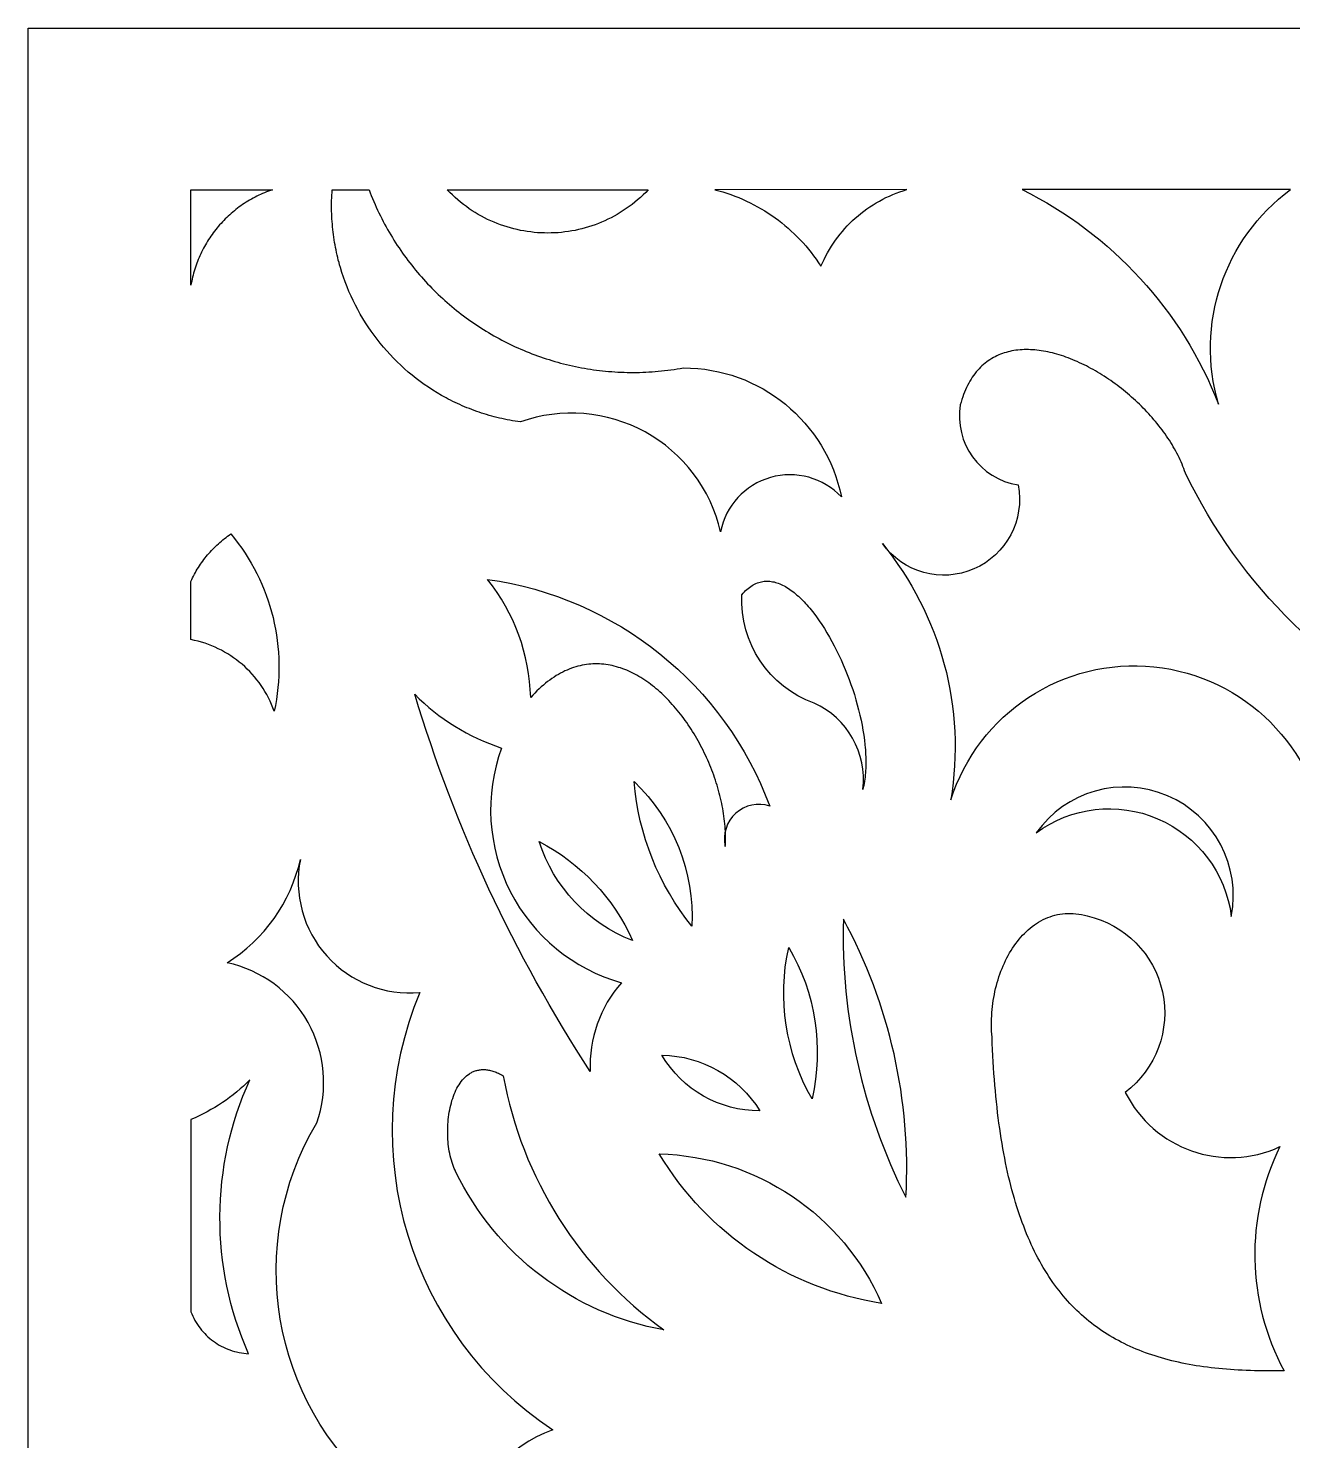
# Model space of a CAD drawing. Extents: x -750 to 750, y -1000 to 1000.
# Drawn here: x -750 to -436.4, y 649.9 to 1000 of the extents above; entities that cross this region are included whole.
import ezdxf

# ---------------------------------------------------------------- set-up
doc = ezdxf.new("R2010")
doc.units = 0
doc.layers.add('LAYER_1', color=18, linetype='CONTINUOUS')

msp = doc.modelspace()

# ---------------------------------------------------------------- linework, layer by layer
at = {"layer": 'LAYER_1'}
msp.add_lwpolyline([(-750, -1000), (-750, 1000), (0, 1000), (750, 1000), (750, -1000)], dxfattribs=at)
for points in [[(-709.65, 959.98), (-689.44, 959.98), (-689.94, 959.81), (-690.43, 959.63), (-690.92, 959.44), (-691.4, 959.24), (-691.88, 959.04), (-692.36, 958.82), (-692.83, 958.6), (-693.3, 958.38), (-693.76, 958.14), (-694.21, 957.9), (-694.66, 957.65), (-695.11, 957.39), (-695.55, 957.13), (-695.98, 956.86), (-696.42, 956.58), (-696.84, 956.29), (-697.26, 956), (-697.67, 955.7), (-698.08, 955.4), (-698.48, 955.09), (-698.88, 954.77), (-699.27, 954.45), (-699.66, 954.12), (-700.04, 953.78), (-700.41, 953.44), (-700.78, 953.09), (-701.14, 952.73), (-701.5, 952.37), (-701.85, 952.01), (-702.19, 951.64), (-702.53, 951.26), (-702.86, 950.88), (-703.18, 950.49), (-703.5, 950.1), (-703.81, 949.7), (-704.11, 949.29), (-704.41, 948.88), (-704.7, 948.47), (-704.98, 948.05), (-705.26, 947.63), (-705.53, 947.2), (-705.79, 946.77), (-706.05, 946.33), (-706.3, 945.89), (-706.54, 945.45), (-706.77, 945), (-707, 944.54), (-707.22, 944.09), (-707.43, 943.62), (-707.63, 943.16), (-707.83, 942.69), (-708.02, 942.22), (-708.2, 941.74), (-708.37, 941.26), (-708.54, 940.78), (-708.69, 940.29), (-708.84, 939.8), (-708.98, 939.31), (-709.11, 938.81), (-709.24, 938.31), (-709.35, 937.81), (-709.46, 937.3), (-709.56, 936.8), (-709.65, 936.29)], [(-646.09, 959.98), (-596.23, 959.98), (-596.87, 959.32), (-597.52, 958.68), (-598.19, 958.06), (-598.87, 957.47), (-599.55, 956.89), (-600.26, 956.33), (-600.97, 955.8), (-601.69, 955.29), (-602.42, 954.79), (-603.17, 954.32), (-603.92, 953.87), (-604.68, 953.44), (-605.45, 953.03), (-606.23, 952.64), (-607.01, 952.28), (-607.81, 951.93), (-608.61, 951.61), (-609.41, 951.3), (-610.22, 951.02), (-611.04, 950.76), (-611.87, 950.51), (-612.69, 950.29), (-613.53, 950.09), (-614.36, 949.91), (-615.2, 949.76), (-616.04, 949.62), (-616.89, 949.5), (-617.74, 949.41), (-618.59, 949.33), (-619.44, 949.28), (-620.29, 949.25), (-621.14, 949.24), (-621.99, 949.25), (-622.84, 949.28), (-623.69, 949.33), (-624.54, 949.4), (-625.39, 949.5), (-626.24, 949.61), (-627.08, 949.75), (-627.92, 949.9), (-628.76, 950.08), (-629.59, 950.28), (-630.42, 950.5), (-631.24, 950.74), (-632.06, 951), (-632.88, 951.29), (-633.68, 951.59), (-634.49, 951.92), (-635.28, 952.26), (-636.07, 952.63), (-636.85, 953.02), (-637.62, 953.43), (-638.38, 953.86), (-639.14, 954.31), (-639.88, 954.78), (-640.62, 955.27), (-641.34, 955.79), (-642.06, 956.32), (-642.76, 956.88), (-643.45, 957.46), (-644.13, 958.06), (-644.8, 958.68), (-645.45, 959.32)], [(-532.08, 960), (-579.74, 959.98), (-578.73, 959.71), (-577.72, 959.42), (-576.73, 959.1), (-575.74, 958.76), (-574.76, 958.4), (-573.8, 958.01), (-572.84, 957.61), (-571.9, 957.18), (-570.97, 956.73), (-570.04, 956.26), (-569.13, 955.77), (-568.24, 955.25), (-567.35, 954.72), (-566.48, 954.17), (-565.62, 953.59), (-564.78, 953), (-563.95, 952.39), (-563.13, 951.75), (-562.33, 951.1), (-561.55, 950.43), (-560.78, 949.74), (-560.02, 949.04), (-559.29, 948.31), (-558.56, 947.57), (-557.86, 946.81), (-557.17, 946.03), (-556.5, 945.24), (-555.85, 944.42), (-555.22, 943.6), (-554.6, 942.75), (-554, 941.89), (-553.43, 941.02), (-553.05, 941.87), (-552.65, 942.72), (-552.23, 943.55), (-551.78, 944.37), (-551.32, 945.17), (-550.83, 945.96), (-550.32, 946.73), (-549.8, 947.48), (-549.25, 948.22), (-548.68, 948.95), (-548.09, 949.66), (-547.49, 950.35), (-546.87, 951.02), (-546.22, 951.67), (-545.57, 952.31), (-544.89, 952.93), (-544.2, 953.53), (-543.49, 954.11), (-542.76, 954.67), (-542.02, 955.21), (-541.27, 955.73), (-540.5, 956.23), (-539.71, 956.71), (-538.92, 957.16), (-538.1, 957.6), (-537.28, 958.01), (-536.44, 958.4), (-535.59, 958.77), (-534.73, 959.11), (-533.86, 959.43), (-532.98, 959.73)]]:
    msp.add_lwpolyline(points, close=True, dxfattribs=at)
for points in [[(-674.61, 959.98), (-665.49, 959.98), (-665.21, 959.24), (-664.92, 958.51), (-664.62, 957.78), (-664.32, 957.06), (-664, 956.34), (-663.68, 955.63), (-663.36, 954.92), (-663.02, 954.22), (-662.68, 953.52), (-662.33, 952.83), (-661.98, 952.14), (-661.62, 951.46), (-661.25, 950.78), (-660.87, 950.11), (-660.49, 949.44), (-660.1, 948.78), (-659.7, 948.12), (-659.3, 947.47), (-658.89, 946.82), (-658.47, 946.18), (-658.05, 945.54), (-657.62, 944.91), (-657.18, 944.29), (-656.74, 943.67), (-656.29, 943.06), (-655.84, 942.45), (-655.38, 941.85), (-654.91, 941.25), (-654.44, 940.66), (-653.96, 940.07), (-653.47, 939.49), (-652.98, 938.92), (-652.48, 938.35), (-651.98, 937.79), (-651.47, 937.23), (-650.96, 936.68), (-650.44, 936.14), (-649.92, 935.6), (-649.39, 935.06), (-648.85, 934.54), (-648.31, 934.02), (-647.77, 933.5), (-647.21, 932.99), (-646.66, 932.49), (-646.1, 932), (-645.53, 931.51), (-644.96, 931.02), (-644.38, 930.55), (-643.8, 930.07), (-643.22, 929.61), (-642.62, 929.15), (-642.03, 928.7), (-641.43, 928.26), (-640.82, 927.82), (-640.22, 927.38), (-639.6, 926.96), (-638.98, 926.54), (-638.36, 926.13), (-637.74, 925.72), (-637.1, 925.32), (-636.47, 924.93), (-635.83, 924.55), (-635.19, 924.17), (-634.54, 923.8), (-633.89, 923.43), (-633.23, 923.07), (-632.58, 922.72), (-631.91, 922.38), (-631.25, 922.04), (-630.58, 921.71), (-629.9, 921.39), (-629.23, 921.07), (-628.55, 920.77), (-627.86, 920.47), (-627.18, 920.17), (-626.49, 919.88), (-625.79, 919.61), (-625.1, 919.33), (-624.4, 919.07), (-623.69, 918.81), (-622.99, 918.56), (-622.28, 918.32), (-621.57, 918.08), (-620.85, 917.86), (-620.13, 917.64), (-619.41, 917.42), (-618.69, 917.22), (-617.97, 917.02), (-617.24, 916.83), (-616.51, 916.65), (-615.78, 916.48), (-615.04, 916.31), (-614.3, 916.15), (-613.56, 916), (-612.82, 915.86), (-612.08, 915.73), (-611.33, 915.6), (-610.59, 915.48), (-609.84, 915.37), (-609.08, 915.27), (-608.33, 915.18), (-607.58, 915.09), (-606.82, 915.01), (-606.06, 914.94), (-605.3, 914.88), (-604.54, 914.83), (-603.77, 914.78), (-603.01, 914.75), (-602.24, 914.72), (-601.48, 914.7), (-600.71, 914.69), (-599.94, 914.69), (-599.17, 914.69), (-598.39, 914.71), (-597.62, 914.73), (-596.85, 914.76), (-596.07, 914.8), (-595.3, 914.85), (-594.52, 914.91), (-593.74, 914.97), (-592.97, 915.05), (-592.19, 915.13), (-591.41, 915.22), (-590.63, 915.33), (-589.85, 915.44), (-589.07, 915.56), (-588.29, 915.69), (-587.51, 915.82, -0.355788), (-548.32, 883.82, 0.60947), (-578.3, 875.21, 0.447789), (-627.93, 902.43), (-628.59, 902.53), (-629.25, 902.63), (-629.91, 902.73), (-630.57, 902.85), (-631.22, 902.97), (-631.87, 903.11), (-632.51, 903.24), (-633.15, 903.39), (-633.79, 903.54), (-634.43, 903.7), (-635.06, 903.87), (-635.69, 904.05), (-636.32, 904.23), (-636.94, 904.42), (-637.56, 904.62), (-638.17, 904.82), (-638.78, 905.03), (-639.39, 905.25), (-640, 905.48), (-640.6, 905.71), (-641.19, 905.95), (-641.79, 906.2), (-642.38, 906.45), (-642.96, 906.71), (-643.54, 906.97), (-644.12, 907.25), (-644.69, 907.52), (-645.26, 907.81), (-645.83, 908.1), (-646.39, 908.4), (-647.5, 909.01), (-648.59, 909.65), (-649.67, 910.32), (-650.73, 911.01), (-651.77, 911.72), (-652.79, 912.45), (-653.79, 913.21), (-654.78, 913.99), (-655.74, 914.79), (-656.69, 915.61), (-657.61, 916.46), (-658.52, 917.32), (-659.4, 918.21), (-660.26, 919.11), (-661.1, 920.04), (-661.92, 920.98), (-662.72, 921.94), (-663.5, 922.92), (-664.25, 923.92), (-664.98, 924.93), (-665.69, 925.96), (-666.37, 927.01), (-667.03, 928.07), (-667.66, 929.15), (-668.27, 930.25), (-668.86, 931.36), (-669.42, 932.48), (-669.95, 933.62), (-670.46, 934.77), (-670.94, 935.93), (-671.39, 937.11), (-671.82, 938.3), (-672.22, 939.5), (-672.59, 940.71), (-672.77, 941.32), (-672.93, 941.94), (-673.1, 942.55), (-673.25, 943.17), (-673.4, 943.79), (-673.54, 944.41), (-673.67, 945.04), (-673.79, 945.67), (-673.91, 946.3), (-674.02, 946.93), (-674.12, 947.57), (-674.22, 948.2), (-674.31, 948.84), (-674.39, 949.48), (-674.46, 950.13), (-674.53, 950.77), (-674.58, 951.42), (-674.63, 952.07), (-674.68, 952.72), (-674.71, 953.37), (-674.74, 954.02), (-674.75, 954.68), (-674.77, 955.34), (-674.77, 956), (-674.76, 956.66), (-674.75, 957.32), (-674.73, 957.98), (-674.7, 958.65), (-674.66, 959.31)], [(-503.52, 960, -0.186416), (-454.82, 906.86, -0.314409), (-436.98, 960)], [(-709.65, 848.47), (-709.65, 862.9), (-709.45, 863.35), (-709.23, 863.78), (-709.02, 864.22), (-708.79, 864.65), (-708.56, 865.07), (-708.32, 865.49), (-708.07, 865.91), (-707.81, 866.32), (-707.55, 866.73), (-707.28, 867.13), (-707.01, 867.53), (-706.73, 867.92), (-706.44, 868.31), (-706.14, 868.7), (-705.84, 869.07), (-705.53, 869.45), (-705.22, 869.82), (-704.89, 870.18), (-704.57, 870.54), (-704.23, 870.89), (-703.89, 871.23), (-703.54, 871.57), (-703.19, 871.91), (-702.83, 872.24), (-702.47, 872.56), (-702.1, 872.88), (-701.72, 873.19), (-701.34, 873.49), (-700.95, 873.79), (-700.55, 874.08), (-700.15, 874.37), (-699.75, 874.65, -0.230665), (-688.98, 830.71), (-689.14, 831.13), (-689.3, 831.56), (-689.65, 832.4), (-690.02, 833.22), (-690.42, 834.03), (-690.84, 834.82), (-691.29, 835.6), (-691.76, 836.36), (-692.25, 837.1), (-692.77, 837.82), (-693.31, 838.53), (-693.87, 839.21), (-694.45, 839.88), (-695.05, 840.53), (-695.67, 841.15), (-696.31, 841.76), (-696.97, 842.34), (-697.65, 842.91), (-698.35, 843.45), (-699.06, 843.97), (-699.79, 844.46), (-700.53, 844.94), (-701.3, 845.39), (-702.07, 845.81), (-702.86, 846.21), (-703.67, 846.59), (-704.49, 846.93), (-705.32, 847.26), (-706.16, 847.55), (-707.02, 847.82), (-707.88, 848.07), (-708.76, 848.28)], [(-636.07, 863.38, -0.275635), (-566.11, 807.21, 0.583378), (-577.14, 797.21), (-577.11, 797.82), (-577.09, 798.43), (-577.08, 799.05), (-577.09, 799.67), (-577.1, 800.29), (-577.12, 800.91), (-577.16, 801.54), (-577.2, 802.16), (-577.25, 802.79), (-577.31, 803.43), (-577.39, 804.06), (-577.47, 804.7), (-577.56, 805.33), (-577.66, 805.97), (-577.77, 806.61), (-577.89, 807.25), (-578.02, 807.88), (-578.15, 808.52), (-578.3, 809.16), (-578.46, 809.8), (-578.62, 810.44), (-578.79, 811.08), (-578.97, 811.72), (-579.16, 812.35), (-579.36, 812.99), (-579.56, 813.62), (-579.78, 814.25), (-580, 814.88), (-580.23, 815.51), (-580.46, 816.14), (-580.71, 816.76), (-580.96, 817.38), (-581.22, 818), (-581.49, 818.62), (-581.76, 819.23), (-582.04, 819.84), (-582.33, 820.44), (-582.63, 821.04), (-582.93, 821.64), (-583.24, 822.23), (-583.56, 822.82), (-583.88, 823.4), (-584.21, 823.98), (-584.55, 824.56), (-584.89, 825.13), (-585.24, 825.69), (-585.59, 826.25), (-585.95, 826.8), (-586.32, 827.34), (-586.69, 827.88), (-587.06, 828.41), (-587.45, 828.94), (-587.84, 829.46), (-588.23, 829.97), (-588.63, 830.48), (-589.03, 830.97), (-589.44, 831.46), (-589.86, 831.95), (-590.28, 832.42), (-590.7, 832.89), (-591.13, 833.34), (-591.57, 833.79), (-592, 834.23), (-592.45, 834.66), (-592.89, 835.08), (-593.34, 835.49), (-593.8, 835.9), (-594.26, 836.29), (-594.72, 836.67), (-595.19, 837.04), (-595.66, 837.4), (-596.13, 837.75), (-596.61, 838.09), (-597.09, 838.42), (-597.58, 838.74), (-598.06, 839.05), (-598.55, 839.34), (-599.05, 839.62), (-599.55, 839.89), (-600.04, 840.15), (-600.55, 840.39), (-601.05, 840.63), (-601.56, 840.85), (-602.07, 841.05), (-602.58, 841.25), (-603.1, 841.43), (-603.61, 841.59), (-604.13, 841.74), (-604.65, 841.88), (-605.17, 842.01), (-605.7, 842.11), (-606.22, 842.21), (-606.75, 842.29), (-607.28, 842.35), (-607.81, 842.4), (-608.34, 842.43), (-608.87, 842.45), (-609.4, 842.45), (-609.94, 842.44), (-610.47, 842.41), (-611.01, 842.36), (-611.55, 842.3), (-612.08, 842.22), (-612.62, 842.12), (-613.16, 842), (-613.7, 841.87), (-614.23, 841.72), (-614.77, 841.55), (-615.31, 841.36), (-615.85, 841.16), (-616.38, 840.93), (-616.92, 840.69), (-617.46, 840.43), (-618, 840.15), (-618.53, 839.85), (-619.07, 839.53), (-619.6, 839.19), (-620.13, 838.83), (-620.66, 838.45), (-621.2, 838.05), (-621.72, 837.63), (-622.25, 837.19), (-622.78, 836.72), (-623.3, 836.24), (-623.83, 835.73), (-624.35, 835.21), (-624.87, 834.66), (-625.39, 834.09, 0.162473)], [(-573, 859.59), (-572.7, 859.95), (-572.4, 860.29), (-572.09, 860.6), (-571.78, 860.9), (-571.46, 861.17), (-571.15, 861.42), (-570.82, 861.66), (-570.5, 861.87), (-570.18, 862.06), (-569.85, 862.24), (-569.52, 862.39), (-569.18, 862.53), (-568.85, 862.64), (-568.51, 862.74), (-568.17, 862.82), (-567.83, 862.88), (-567.49, 862.93), (-567.14, 862.95), (-566.8, 862.96), (-566.45, 862.95), (-566.1, 862.93), (-565.75, 862.88), (-565.4, 862.82), (-565.05, 862.75), (-564.69, 862.66), (-564.34, 862.55), (-563.98, 862.43), (-563.63, 862.29), (-563.27, 862.14), (-562.92, 861.97), (-562.56, 861.78), (-562.2, 861.59), (-561.84, 861.38), (-561.49, 861.15), (-561.13, 860.91), (-560.77, 860.66), (-560.42, 860.39), (-560.06, 860.12), (-559.7, 859.83), (-559.35, 859.52), (-559, 859.21), (-558.64, 858.88), (-558.29, 858.54), (-557.94, 858.19), (-557.59, 857.82), (-557.24, 857.45), (-556.89, 857.06), (-556.55, 856.67), (-556.2, 856.26), (-555.86, 855.85), (-555.18, 854.99), (-554.51, 854.09), (-553.84, 853.15), (-553.19, 852.18), (-552.55, 851.18), (-551.92, 850.15), (-551.3, 849.09), (-550.69, 848), (-550.1, 846.89), (-549.52, 845.75), (-548.96, 844.6), (-548.41, 843.42), (-547.89, 842.23), (-547.38, 841.02), (-546.89, 839.8), (-546.42, 838.57), (-545.97, 837.33), (-545.54, 836.08), (-545.13, 834.82), (-544.75, 833.56), (-544.39, 832.3), (-544.06, 831.04), (-543.75, 829.77), (-543.47, 828.52), (-543.21, 827.26), (-542.99, 826.02), (-542.79, 824.78), (-542.63, 823.56), (-542.49, 822.35), (-542.43, 821.75), (-542.39, 821.15), (-542.35, 820.56), (-542.32, 819.97), (-542.29, 819.38), (-542.28, 818.81), (-542.27, 818.23), (-542.27, 817.66), (-542.29, 817.1), (-542.31, 816.54), (-542.34, 815.99), (-542.37, 815.45), (-542.42, 814.91), (-542.48, 814.38), (-542.54, 813.85), (-542.62, 813.34), (-542.71, 812.83), (-542.8, 812.32), (-542.91, 811.83), (-543.02, 811.34, 0.327481), (-555.08, 832.71, -0.331361)], [(-654.16, 834.93, 0.118463), (-632.63, 821.58, 0.435918), (-602.9, 763.42, 0.192821), (-610.65, 741.45, -0.071182)], [(-599.74, 813.26, -0.217507), (-585.4, 777.42, -0.150519)], [(-451.64, 779.87, 0.808443), (-500.03, 800.55, -0.573012)], [(-623.3, 798.42, -0.170261), (-600.14, 773.88, -0.227015)], [(-662.98, 637.13, -0.366886), (-678.46, 728.67, 0.452079), (-700.68, 768.38, 0.199724), (-682.5, 793.96, 0.501268), (-652.88, 760.98, 0.359862), (-619.9, 652.61, 0.269044), (-641.44, 627.03, 0.373098)], [(-532.34, 710.23, 0.1395), (-547.85, 779.16, 0.124331)], [(-510.98, 749.9), (-511.04, 750.66), (-511.08, 751.42), (-511.11, 752.18), (-511.13, 752.95), (-511.12, 753.71), (-511.1, 754.48), (-511.07, 755.24), (-511.02, 756.01), (-510.95, 756.77), (-510.87, 757.53), (-510.78, 758.29), (-510.67, 759.04), (-510.54, 759.79), (-510.4, 760.53), (-510.25, 761.27), (-510.08, 762.01), (-509.89, 762.74), (-509.7, 763.46), (-509.48, 764.17), (-509.26, 764.88), (-509.02, 765.58), (-508.76, 766.27), (-508.5, 766.95), (-508.21, 767.62), (-507.92, 768.28), (-507.61, 768.93), (-507.29, 769.57), (-506.96, 770.19), (-506.61, 770.81), (-506.25, 771.41), (-505.88, 771.99), (-505.5, 772.57), (-505.1, 773.12), (-504.69, 773.66), (-504.27, 774.19), (-503.84, 774.7), (-503.39, 775.19), (-502.93, 775.66), (-502.47, 776.12), (-501.99, 776.56), (-501.49, 776.97), (-500.99, 777.37), (-500.48, 777.75), (-499.95, 778.11), (-499.42, 778.44), (-498.87, 778.76), (-498.32, 779.05), (-497.75, 779.31), (-497.17, 779.56), (-496.58, 779.78), (-495.99, 779.97), (-495.38, 780.14), (-494.76, 780.29), (-494.13, 780.4), (-493.5, 780.49), (-492.85, 780.56), (-492.2, 780.59), (-491.53, 780.6), (-490.86, 780.58), (-490.18, 780.52), (-489.48, 780.44), (-488.78, 780.33), (-488.08, 780.18), (-487.36, 780, -0.636508), (-477.93, 736.25, 0.406139), (-439.57, 722.79, 0.243349), (-438.56, 667.26), (-440.7, 667.22), (-442.8, 667.21), (-444.87, 667.23), (-445.9, 667.25), (-446.92, 667.28), (-447.93, 667.32), (-448.93, 667.36), (-449.92, 667.41), (-450.9, 667.47), (-451.88, 667.53), (-452.85, 667.61), (-453.81, 667.69), (-454.76, 667.78), (-455.71, 667.88), (-456.65, 667.99), (-457.58, 668.1), (-458.5, 668.23), (-459.41, 668.36), (-460.32, 668.5), (-461.21, 668.65), (-462.1, 668.81), (-462.98, 668.98), (-463.86, 669.15), (-464.72, 669.34), (-465.58, 669.54), (-466.43, 669.74), (-467.27, 669.95), (-468.1, 670.18), (-468.93, 670.41), (-469.75, 670.65), (-470.55, 670.9), (-471.36, 671.16), (-472.15, 671.43), (-472.93, 671.71), (-473.71, 672), (-474.48, 672.31), (-475.24, 672.62), (-476, 672.94), (-476.74, 673.27), (-477.48, 673.61), (-478.21, 673.96), (-478.93, 674.33), (-479.64, 674.7), (-480.35, 675.09), (-481.05, 675.48), (-481.74, 675.89), (-482.42, 676.31), (-483.09, 676.74), (-483.76, 677.17), (-484.41, 677.63), (-485.06, 678.09), (-485.71, 678.56), (-486.34, 679.05), (-486.97, 679.55), (-487.58, 680.05), (-488.19, 680.57), (-488.79, 681.11), (-489.39, 681.65), (-489.97, 682.21), (-490.55, 682.78), (-491.12, 683.36), (-491.68, 683.95), (-492.24, 684.56), (-492.78, 685.18), (-493.32, 685.81), (-493.85, 686.45), (-494.37, 687.11), (-494.89, 687.77), (-495.39, 688.46), (-495.89, 689.15), (-496.38, 689.86), (-496.86, 690.58), (-497.34, 691.31), (-497.8, 692.06), (-498.26, 692.82), (-498.71, 693.6), (-499.15, 694.39), (-499.59, 695.19), (-500.01, 696), (-500.43, 696.83), (-500.84, 697.68), (-501.24, 698.54), (-501.64, 699.41), (-502.02, 700.29), (-502.4, 701.19), (-502.77, 702.11), (-503.13, 703.04), (-503.49, 703.98), (-503.83, 704.94), (-504.17, 705.91), (-504.5, 706.9), (-504.82, 707.9), (-505.14, 708.92), (-505.44, 709.95), (-505.74, 711), (-506.03, 712.06), (-506.31, 713.14), (-506.59, 714.23), (-506.86, 715.34), (-507.11, 716.47), (-507.36, 717.61), (-507.61, 718.76), (-507.84, 719.94), (-508.07, 721.12), (-508.29, 722.33), (-508.5, 723.55), (-508.7, 724.78), (-508.89, 726.04), (-509.08, 727.31), (-509.26, 728.59), (-509.43, 729.89), (-509.59, 731.21), (-509.74, 732.55), (-509.89, 733.9), (-510.03, 735.27), (-510.16, 736.65), (-510.28, 738.05), (-510.4, 739.47), (-510.5, 740.91), (-510.6, 742.37), (-510.69, 743.84), (-510.78, 745.33), (-510.85, 746.83), (-510.92, 748.36)], [(-555.62, 734.68, -0.187781), (-561.41, 772.18, -0.192322)], [(-592.85, 745.44, -0.257361), (-568.58, 731.65, -0.264789)], [(-709.65, 681.88), (-709.43, 681.32), (-709.19, 680.78), (-708.93, 680.25), (-708.65, 679.73), (-708.36, 679.23), (-708.05, 678.73), (-707.72, 678.25), (-707.37, 677.78), (-707.01, 677.33), (-706.63, 676.89), (-706.24, 676.46), (-705.84, 676.05), (-705.42, 675.66), (-704.98, 675.27), (-704.54, 674.91), (-704.08, 674.56), (-703.6, 674.23), (-703.12, 673.91), (-702.63, 673.62), (-702.12, 673.33), (-701.6, 673.07), (-701.08, 672.83), (-700.54, 672.6), (-700, 672.4), (-699.44, 672.21), (-698.88, 672.04), (-698.31, 671.89), (-697.73, 671.77), (-697.15, 671.66), (-696.56, 671.57), (-695.96, 671.51), (-695.36, 671.47, -0.214172), (-695.02, 739.36), (-695.81, 738.58), (-696.62, 737.82), (-697.45, 737.08), (-698.3, 736.37), (-699.17, 735.67), (-700.05, 735), (-700.94, 734.34), (-701.85, 733.71), (-702.78, 733.1), (-703.72, 732.52), (-704.68, 731.96), (-705.64, 731.42), (-706.63, 730.9), (-707.62, 730.41), (-708.63, 729.94), (-709.65, 729.5)], [(-643.93, 716.5), (-644.15, 716.95), (-644.35, 717.41), (-644.55, 717.89), (-644.73, 718.39), (-644.9, 718.9), (-645.06, 719.42), (-645.21, 719.96), (-645.34, 720.51), (-645.46, 721.07), (-645.57, 721.64), (-645.67, 722.22), (-645.75, 722.81), (-645.82, 723.4), (-645.88, 724), (-645.92, 724.6), (-645.96, 725.21), (-645.98, 725.83), (-645.98, 726.44), (-645.98, 727.06), (-645.96, 727.67), (-645.93, 728.29), (-645.89, 728.9), (-645.83, 729.51), (-645.76, 730.12), (-645.68, 730.72), (-645.58, 731.32), (-645.48, 731.91), (-645.35, 732.5), (-645.22, 733.07), (-645.07, 733.64), (-644.91, 734.19), (-644.74, 734.73), (-644.56, 735.27), (-644.36, 735.78), (-644.15, 736.29), (-643.92, 736.78), (-643.68, 737.25), (-643.43, 737.71), (-643.17, 738.14), (-642.89, 738.56), (-642.6, 738.96), (-642.29, 739.34), (-641.98, 739.69), (-641.65, 740.02), (-641.3, 740.33), (-640.94, 740.62), (-640.57, 740.87), (-640.38, 740.99), (-640.19, 741.1), (-639.99, 741.21), (-639.79, 741.31), (-639.59, 741.4), (-639.38, 741.48), (-639.17, 741.56), (-638.95, 741.63), (-638.74, 741.69), (-638.52, 741.74), (-638.29, 741.78), (-638.07, 741.82), (-637.83, 741.85), (-637.6, 741.87), (-637.36, 741.88), (-637.12, 741.89), (-636.88, 741.88), (-636.63, 741.87), (-636.38, 741.84), (-636.12, 741.81), (-635.86, 741.77), (-635.6, 741.72), (-635.34, 741.66), (-635.07, 741.59), (-634.8, 741.52), (-634.52, 741.43), (-634.24, 741.33), (-633.96, 741.22), (-633.68, 741.1), (-633.39, 740.98), (-633.1, 740.84), (-632.8, 740.69), (-632.5, 740.53), (-632.2, 740.36, 0.194104), (-592.35, 677.35, -0.239314)], [(-593.51, 721, -0.290664), (-538.37, 683.95, -0.221733)]]:
    msp.add_lwpolyline(points, format="xyb", close=True, dxfattribs=at)
msp.add_lwpolyline([(-398.58, 826.35, -0.173454), (-463.03, 889.76), (-463.22, 890.31), (-463.42, 890.86), (-463.63, 891.41), (-463.85, 891.95), (-464.09, 892.5), (-464.33, 893.04), (-464.59, 893.58), (-464.86, 894.12), (-465.13, 894.66), (-465.42, 895.2), (-465.72, 895.74), (-466.02, 896.27), (-466.34, 896.81), (-466.67, 897.34), (-467, 897.86), (-467.35, 898.39), (-467.7, 898.91), (-468.07, 899.43), (-468.44, 899.95), (-468.82, 900.46), (-469.2, 900.98), (-469.6, 901.48), (-470, 901.99), (-470.41, 902.49), (-470.83, 902.98), (-471.26, 903.48), (-471.69, 903.96), (-472.13, 904.45), (-472.57, 904.93), (-473.03, 905.4), (-473.49, 905.87), (-473.95, 906.34), (-474.42, 906.8), (-474.9, 907.26), (-475.38, 907.71), (-475.87, 908.15), (-476.36, 908.59), (-476.86, 909.03), (-477.36, 909.45), (-477.87, 909.88), (-478.38, 910.29), (-478.9, 910.7), (-479.42, 911.11), (-479.94, 911.5), (-480.47, 911.89), (-481, 912.28), (-481.54, 912.65), (-482.08, 913.02), (-482.62, 913.38), (-483.16, 913.74), (-483.71, 914.08), (-484.25, 914.42), (-484.81, 914.75), (-485.36, 915.08), (-485.91, 915.39), (-486.47, 915.7), (-487.03, 916), (-487.59, 916.29), (-488.15, 916.57), (-488.71, 916.84), (-489.27, 917.1), (-489.83, 917.36), (-490.4, 917.6), (-490.96, 917.84), (-491.52, 918.07), (-492.08, 918.28), (-492.65, 918.49), (-493.21, 918.68), (-493.77, 918.87), (-494.33, 919.05), (-494.89, 919.21), (-495.45, 919.37), (-496, 919.51), (-496.56, 919.64), (-497.11, 919.76), (-497.66, 919.88), (-498.21, 919.97), (-498.76, 920.06), (-499.3, 920.14), (-499.84, 920.2), (-500.38, 920.26), (-500.91, 920.3), (-501.44, 920.33), (-501.97, 920.34), (-502.49, 920.35), (-503.01, 920.34), (-503.53, 920.32), (-504.04, 920.28), (-504.55, 920.23), (-505.05, 920.17), (-505.55, 920.1), (-506.04, 920.01), (-506.53, 919.91), (-507.01, 919.79), (-507.49, 919.67), (-507.96, 919.52), (-508.42, 919.37), (-508.88, 919.19), (-509.33, 919.01), (-509.78, 918.81), (-510.22, 918.59), (-510.65, 918.36), (-511.07, 918.11), (-511.49, 917.85), (-511.9, 917.58), (-512.31, 917.29), (-512.7, 916.98), (-513.09, 916.66), (-513.47, 916.32), (-513.84, 915.96), (-514.2, 915.59), (-514.55, 915.2), (-514.9, 914.8), (-515.23, 914.38), (-515.56, 913.94), (-515.87, 913.48), (-516.18, 913.01), (-516.48, 912.52), (-516.76, 912.02), (-517.04, 911.49), (-517.3, 910.95), (-517.56, 910.39), (-517.8, 909.81), (-518.04, 909.22), (-518.26, 908.6), (-518.47, 907.97), (-518.67, 907.32), (-518.86, 906.65, 0.413794), (-504.51, 886.79, -0.804491), (-538.17, 872.25, -0.215938), (-521.21, 808.71, -0.813074), (-428.22, 799.12, -0.310186)], format="xyb", dxfattribs=at)

doc.saveas('drawing.dxf')
